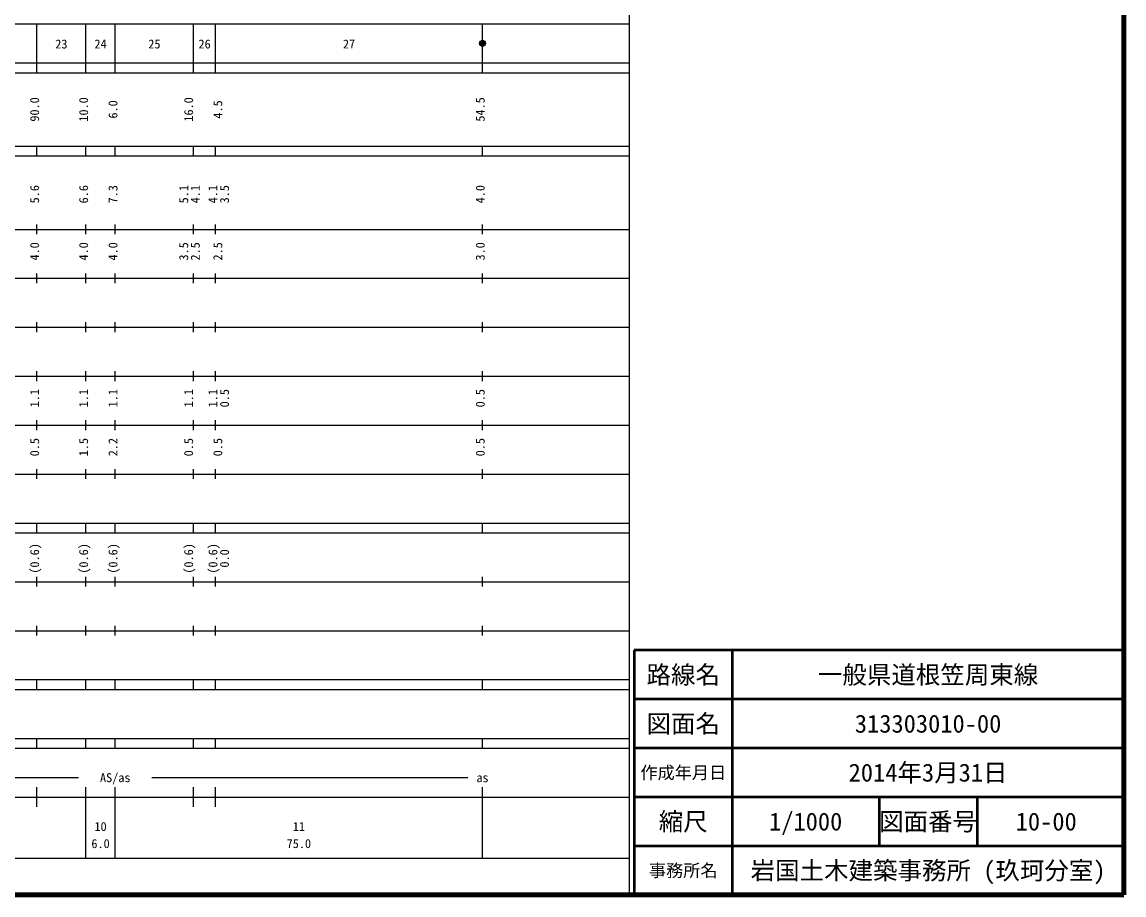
# Model space of a CAD drawing. Units: millimetres on the paper, enlarged 1000 times. Extents: x 40000 to 680000, y 20000 to 380000.
# Drawn here: x 454968 to 680000, y 20000 to 198357 of the extents above; entities that cross this region are included whole.
import ezdxf
from ezdxf.enums import TextEntityAlignment as Align

# ---------------------------------------------------------------- set-up
doc = ezdxf.new("R2010")
doc.units = ezdxf.units.MM
doc.header["$LTSCALE"] = 1000
for name, color, linetype, lineweight in [('M-TTL', 2, 'Continuous', 140), ('M-TTL-BAND', 7, 'Continuous', 25), ('M-TTL-FRAM', 2, 'Continuous', 50), ('M-TTL-LINE', 7, 'Continuous', 50)]:
    doc.layers.add(name, color=color, linetype=linetype, lineweight=lineweight)
doc.layers.add('M-TTL-TXT', color=7, linetype='Continuous')
doc.styles.add('ＭＳ ゴシック', font='')
doc.styles.get('ＭＳ ゴシック').set_extended_font_data('MS Gothic')

msp = doc.modelspace()

# ---------------------------------------------------------------- hatches: boundary and pattern name
at = {"layer": 'M-TTL-BAND'}
msp.add_hatch(color=256, dxfattribs=at).paths.add_polyline_path([(549600, 194000), (549600, 194024), (549598, 194047), (549596, 194070), (549593, 194094), (549588, 194117), (549583, 194140), (549577, 194163), (549571, 194185), (549563, 194208), (549554, 194230), (549545, 194251), (549535, 194272), (549523, 194293), (549512, 194313), (549499, 194333), (549485, 194353), (549471, 194371), (549456, 194390), (549441, 194407), (549424, 194424), (549407, 194441), (549390, 194456), (549371, 194471), (549353, 194485), (549333, 194499), (549313, 194512), (549293, 194523), (549272, 194535), (549251, 194545), (549230, 194554), (549208, 194563), (549185, 194571), (549163, 194577), (549140, 194583), (549117, 194588), (549094, 194593), (549071, 194596), (549047, 194598), (549024, 194600), (549000, 194600), (548976, 194600), (548953, 194598), (548929, 194596), (548906, 194593), (548883, 194588), (548860, 194583), (548837, 194577), (548815, 194571), (548792, 194563), (548770, 194554), (548749, 194545), (548728, 194535), (548707, 194523), (548687, 194512), (548667, 194499), (548647, 194485), (548629, 194471), (548610, 194456), (548593, 194441), (548576, 194424), (548559, 194407), (548544, 194390), (548529, 194371), (548515, 194353), (548501, 194333), (548488, 194313), (548477, 194293), (548465, 194272), (548455, 194251), (548446, 194230), (548437, 194208), (548429, 194185), (548423, 194163), (548417, 194140), (548412, 194117), (548407, 194094), (548404, 194070), (548402, 194047), (548400, 194024), (548400, 194000), (548400, 193976), (548402, 193953), (548404, 193929), (548407, 193906), (548412, 193883), (548417, 193860), (548423, 193837), (548429, 193815), (548437, 193792), (548446, 193770), (548455, 193749), (548465, 193728), (548477, 193707), (548488, 193686), (548501, 193667), (548515, 193647), (548529, 193629), (548544, 193610), (548559, 193593), (548576, 193576), (548593, 193559), (548610, 193544), (548629, 193529), (548647, 193515), (548667, 193501), (548687, 193488), (548707, 193476), (548728, 193465), (548749, 193455), (548770, 193446), (548792, 193437), (548815, 193429), (548837, 193422), (548860, 193417), (548883, 193411), (548906, 193407), (548929, 193404), (548953, 193402), (548976, 193400), (549000, 193400), (549024, 193400), (549047, 193402), (549071, 193404), (549094, 193407), (549117, 193411), (549140, 193417), (549163, 193422), (549185, 193429), (549208, 193437), (549230, 193446), (549251, 193455), (549272, 193465), (549293, 193476), (549313, 193488), (549333, 193501), (549353, 193515), (549371, 193529), (549390, 193544), (549407, 193559), (549424, 193576), (549441, 193593), (549456, 193610), (549471, 193629), (549485, 193647), (549499, 193667), (549512, 193686), (549523, 193707), (549535, 193728), (549545, 193749), (549554, 193770), (549563, 193792), (549571, 193815), (549577, 193837), (549583, 193860), (549588, 193883), (549593, 193906), (549596, 193929), (549598, 193953), (549600, 193976)])

# ---------------------------------------------------------------- linework, layer by layer
at = {"layer": 'M-TTL'}
for p, q in [((680000, 20000), (680000, 380000)), ((40000, 20000), (680000, 20000))]:
    msp.add_line(p, q, dxfattribs=at)
at = {"layer": 'M-TTL-BAND'}
for p, q in [((579000, 20000), (579000, 370000)), ((68000, 198000), (579000, 198000)), ((458000, 188000), (458000, 198000)), ((468000, 188000), (468000, 198000)), ((474000, 188000), (474000, 198000)), ((490000, 188000), (490000, 198000)), ((494500, 188000), (494500, 198000)), ((549000, 188000), (549000, 198000)), ((40000, 190000), (579000, 190000)), ((40000, 188000), (579000, 188000)), ((40000, 173000), (579000, 173000)), ((458000, 171000), (458000, 173000)), ((468000, 171000), (468000, 173000)), ((474000, 171000), (474000, 173000)), ((490000, 171000), (490000, 173000)), ((494500, 171000), (494500, 173000)), ((549000, 171000), (549000, 173000)), ((40000, 171000), (579000, 171000)), ((40000, 156000), (579000, 156000)), ((458000, 155000), (458000, 157000)), ((468000, 155000), (468000, 157000)), ((474000, 155000), (474000, 157000)), ((490000, 155000), (490000, 157000)), ((494500, 155000), (494500, 157000)), ((549000, 155000), (549000, 157000)), ((458000, 145000), (458000, 147000)), ((468000, 145000), (468000, 147000)), ((474000, 145000), (474000, 147000)), ((490000, 145000), (490000, 147000)), ((494500, 145000), (494500, 147000)), ((549000, 145000), (549000, 147000)), ((46000, 146000), (579000, 146000)), ((52000, 136000), (579000, 136000)), ((458000, 135000), (458000, 137000)), ((468000, 135000), (468000, 137000)), ((474000, 135000), (474000, 137000)), ((490000, 135000), (490000, 137000)), ((494500, 135000), (494500, 137000)), ((549000, 135000), (549000, 137000)), ((458000, 125000), (458000, 127000)), ((468000, 125000), (468000, 127000)), ((474000, 125000), (474000, 127000)), ((490000, 125000), (490000, 127000)), ((494500, 125000), (494500, 127000)), ((549000, 125000), (549000, 127000)), ((46000, 126000), (579000, 126000)), ((52000, 116000), (579000, 116000)), ((458000, 115000), (458000, 117000)), ((468000, 115000), (468000, 117000)), ((474000, 115000), (474000, 117000)), ((490000, 115000), (490000, 117000)), ((494500, 115000), (494500, 117000)), ((549000, 115000), (549000, 117000)), ((46000, 106000), (579000, 106000)), ((458000, 105000), (458000, 107000)), ((468000, 105000), (468000, 107000)), ((474000, 105000), (474000, 107000)), ((490000, 105000), (490000, 107000)), ((494500, 105000), (494500, 107000)), ((549000, 105000), (549000, 107000)), ((40000, 96000), (579000, 96000)), ((458000, 94000), (458000, 96000)), ((468000, 94000), (468000, 96000)), ((474000, 94000), (474000, 96000)), ((490000, 94000), (490000, 96000)), ((494500, 94000), (494500, 96000)), ((549000, 94000), (549000, 96000)), ((40000, 94000), (579000, 94000)), ((49000, 84000), (579000, 84000)), ((458000, 83000), (458000, 85000)), ((468000, 83000), (468000, 85000)), ((474000, 83000), (474000, 85000)), ((490000, 83000), (490000, 85000)), ((494500, 83000), (494500, 85000)), ((549000, 83000), (549000, 85000)), ((458000, 73000), (458000, 75000)), ((468000, 73000), (468000, 75000)), ((474000, 73000), (474000, 75000)), ((490000, 73000), (490000, 75000)), ((494500, 73000), (494500, 75000)), ((549000, 73000), (549000, 75000)), ((40000, 74000), (579000, 74000)), ((40000, 64000), (579000, 64000)), ((458000, 62000), (458000, 64000)), ((468000, 62000), (468000, 64000)), ((474000, 62000), (474000, 64000)), ((490000, 62000), (490000, 64000)), ((494500, 62000), (494500, 64000)), ((549000, 62000), (549000, 64000)), ((40000, 62000), (579000, 62000)), ((40000, 52000), (579000, 52000)), ((458000, 50000), (458000, 52000)), ((468000, 50000), (468000, 52000)), ((474000, 50000), (474000, 52000)), ((490000, 50000), (490000, 52000)), ((494500, 50000), (494500, 52000)), ((549000, 50000), (549000, 52000)), ((40000, 50000), (579000, 50000)), ((271500, 44000), (466500, 44000)), ((481500, 44000), (546000, 44000)), ((458000, 38000), (458000, 42000)), ((468000, 27500), (468000, 42000)), ((474000, 27500), (474000, 42000)), ((490000, 38000), (490000, 42000)), ((494500, 38000), (494500, 42000)), ((549000, 27500), (549000, 42000)), ((40000, 40000), (579000, 40000)), ((68000, 27500), (579000, 27500))]:
    msp.add_line(p, q, dxfattribs=at)
msp.add_circle((549000, 194000), 600, dxfattribs=at)
at = {"layer": 'M-TTL-FRAM'}
for p, q in [((680000, 70000), (580000, 70000)), ((580000, 70000), (580000, 20000))]:
    msp.add_line(p, q, dxfattribs=at)
at = {"layer": 'M-TTL-LINE'}
for p, q in [((600000, 70000), (600000, 20000)), ((680000, 60000), (580000, 60000)), ((680000, 50000), (580000, 50000)), ((680000, 40000), (580000, 40000)), ((630000, 40000), (630000, 30000)), ((650000, 40000), (650000, 30000)), ((680000, 30000), (580000, 30000))]:
    msp.add_line(p, q, dxfattribs=at)

# ---------------------------------------------------------------- texts
at = {"layer": 'M-TTL-BAND', "style": 'ＭＳ ゴシック'}
for s, p in [('23', (463000, 192405)), ('24', (471000, 192405)), ('25', (482000, 192405)), ('26', (492250, 192405)), ('27', (521750, 192405)), ('AS/as', (474000, 42500)), ('as', (549000, 42500)), ('10', (471000, 32523)), ('11', (511500, 32523)), ('6.0', (471000, 29033)), ('75.0', (511500, 29033))]:
    msp.add_text(s, height=1833, dxfattribs=at).set_placement(p, align=Align.BOTTOM_CENTER)
for s, p in [('90.0', (459000, 180500)), ('10.0', (469000, 180500)), ('16.0', (490449, 180500)), ('54.5', (550000, 180500)), ('6.0', (475000, 180500)), ('4.5', (496407, 180500)), ('5.6', (459000, 163174)), ('6.6', (469000, 163174)), ('7.3', (475000, 163174)), ('5.1', (489449, 163174)), ('4.1', (491819, 163174)), ('4.1', (495407, 163174)), ('3.5', (497777, 163174)), ('4.0', (550000, 163174)), ('4.0', (459000, 151500)), ('4.0', (469000, 151500)), ('4.0', (475000, 151500)), ('3.5', (489449, 151500)), ('2.5', (491819, 151500)), ('2.5', (496407, 151500)), ('3.0', (550000, 151500)), ('1.1', (459000, 121500)), ('1.1', (469000, 121500)), ('1.1', (475000, 121500)), ('1.1', (490449, 121500)), ('1.1', (495407, 121500)), ('0.5', (497777, 121500)), ('0.5', (550000, 121500)), ('0.5', (459000, 111500)), ('1.5', (469000, 111500)), ('2.2', (475000, 111500)), ('0.5', (490449, 111500)), ('0.5', (496407, 111500)), ('0.5', (550000, 111500)), ('(0.6)', (459000, 88764)), ('(0.6)', (469000, 88764)), ('(0.6)', (475000, 88764)), ('(0.6)', (490449, 88764)), ('(0.6)', (495407, 88764)), ('0.0', (497777, 88764))]:
    msp.add_text(s, height=1833, rotation=90, dxfattribs=at).set_placement(p, align=Align.BOTTOM_CENTER)
at = {"layer": 'M-TTL-TXT', "style": 'ＭＳ ゴシック'}
for s, height, p in [('路線名', 3666, (590000, 65000)), ('路線名', 3666, (590000, 65000)), ('一般県道根笠周東線', 3666, (640000, 65000)), ('図面名', 3666, (590000, 55000)), ('図面名', 3666, (590000, 55000)), ('313303010-00', 3666, (640000, 55000)), ('2014年3月31日', 3666, (640000, 45000)), ('作成年月日', 2566, (590000, 45000)), ('作成年月日', 2566, (590000, 45000)), ('縮尺', 3666, (590000, 35000)), ('縮尺', 3666, (590000, 35000)), ('1/1000', 3666, (615000, 35000)), ('図面番号', 3666, (640000, 35000)), ('図面番号', 3666, (640000, 35000)), ('10-00', 3666, (664125, 35000)), ('岩国土木建築事務所 (玖珂分室)', 3666, (640000, 25000)), ('事務所名', 2566, (590000, 25000)), ('事務所名', 2566, (590000, 25000))]:
    msp.add_text(s, height=height, dxfattribs=at).set_placement(p, align=Align.MIDDLE_CENTER)

doc.saveas('drawing.dxf')
